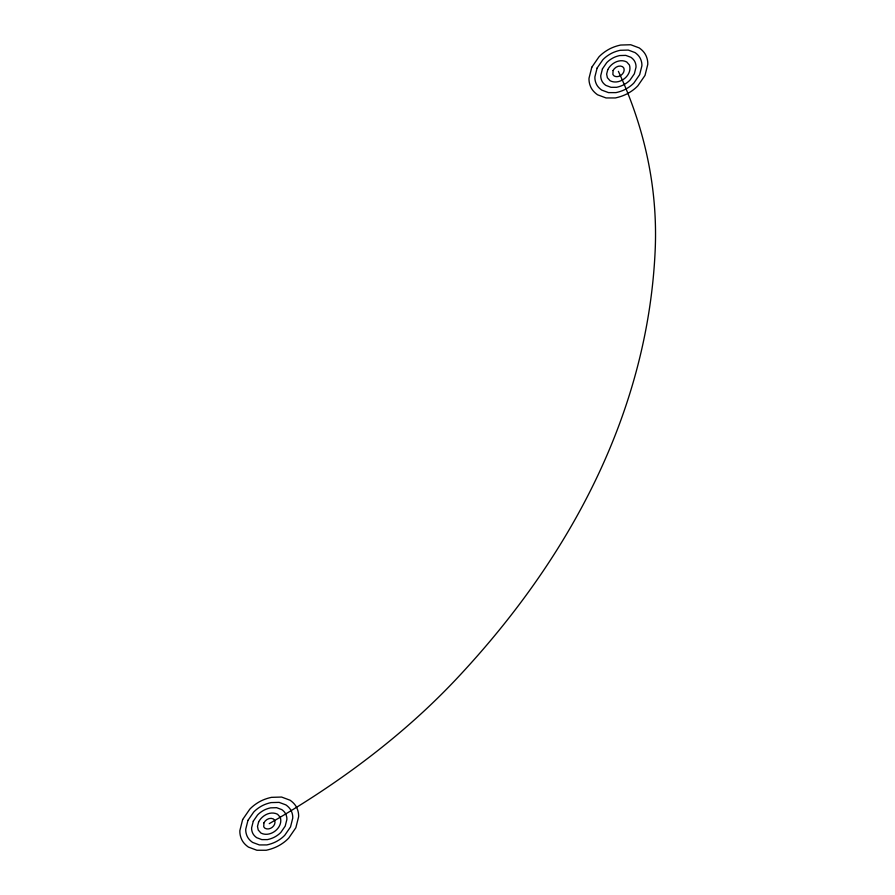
<?xml version="1.0" encoding="UTF-8"?>
<svg xmlns="http://www.w3.org/2000/svg" width="895" height="895" viewBox="0 0 895 895"><rect width="100%" height="100%" fill="white"/><g stroke="black" fill="none" stroke-linecap="round" stroke-linejoin="round"><path stroke-width="1.34" d="M618.389 71.343A1090.043 629.33 0 0 1 655.129 251.26A1646.755 950.747 0 0 1 456.875 678.455A1090.043 629.33 0 0 1 269.238 823.657M242.646 819.54L239.871 830.56A54.505 31.47 0 0 0 241.706 839.555A34.804 20.093 0 0 0 248.407 847.084L256.899 850.25L266.229 850.25A36.952 21.335 0 0 0 279.318 845.372A54.505 31.47 0 0 0 288.705 838.112L295.842 827.763L298.617 816.755A54.505 31.47 0 0 0 296.782 807.749A34.804 20.093 0 0 0 290.081 800.219L281.589 797.053L271.487 797.344A34.804 20.093 0 0 0 259.158 801.931A54.505 31.47 0 0 0 249.783 809.192L242.646 819.54M247.96 820.357L245.745 829.173A43.598 25.172 0 0 0 247.21 836.366A27.834 16.076 0 0 0 252.569 842.396L259.371 844.936L266.833 844.925A29.557 17.072 0 0 0 277.305 841.02A43.598 25.172 0 0 0 284.811 835.214L290.517 826.946L292.743 818.131A43.598 25.172 0 0 0 291.267 810.937A27.834 16.076 0 0 0 285.908 804.907L279.117 802.379L271.04 802.602A27.834 16.076 0 0 0 261.172 806.283A43.598 25.172 0 0 0 253.677 812.089L247.96 820.357M253.285 821.185L251.618 827.797A32.701 18.884 0 0 0 252.714 833.189A20.876 12.06 0 0 0 256.742 837.709L261.832 839.611L267.437 839.611A22.174 12.798 0 0 0 275.291 836.68A32.701 18.884 0 0 0 280.918 832.328L285.203 826.119L286.87 819.507A32.701 18.884 0 0 0 285.762 814.114A20.876 12.06 0 0 0 281.746 809.595L276.644 807.693L270.592 807.861A20.876 12.06 0 0 0 263.197 810.624A32.701 18.884 0 0 0 257.57 814.976L253.285 821.185M258.599 822.002L257.491 826.409L258.23 830.012L260.904 833.021C270.245 838 283.637 827.551 280.258 817.292L277.573 814.282C270.547 810.624 261.911 815.423 258.599 822.002M263.924 822.829L263.734 826.835L265.077 828.334C269.742 830.828 276.432 825.604 274.743 820.469L273.411 818.97C269.898 817.135 265.58 819.54 263.924 822.829M591.796 67.237L589.011 78.245A54.505 31.47 0 0 0 590.857 87.251A34.804 20.093 0 0 0 597.558 94.78L606.049 97.947L615.38 97.947A36.952 21.335 0 0 0 628.469 93.069A54.505 31.47 0 0 0 637.855 85.808L644.993 75.46L647.767 64.44A54.505 31.47 0 0 0 645.921 55.445A34.804 20.093 0 0 0 639.22 47.916L630.729 44.75L620.638 45.041A34.804 20.093 0 0 0 608.309 49.628A54.505 31.47 0 0 0 598.934 56.888L591.796 67.237M597.11 68.054L594.895 76.869A43.598 25.172 0 0 0 596.361 84.063A27.834 16.076 0 0 0 601.72 90.093L608.51 92.621L615.984 92.621A29.557 17.072 0 0 0 626.455 88.717A43.598 25.172 0 0 0 633.962 82.911L639.668 74.643L641.894 65.827A43.598 25.172 0 0 0 640.417 58.634A27.834 16.076 0 0 0 635.058 52.604L628.268 50.064L620.19 50.299A27.834 16.076 0 0 0 610.323 53.98A43.598 25.172 0 0 0 602.816 59.786L597.11 68.054M602.436 68.881L600.769 75.493A32.701 18.884 0 0 0 601.865 80.886A20.876 12.06 0 0 0 605.893 85.405L610.983 87.307L616.577 87.307A22.174 12.798 0 0 0 624.441 84.376A32.701 18.884 0 0 0 630.069 80.024L634.354 73.815L636.009 67.203A32.701 18.884 0 0 0 634.913 61.811A20.876 12.06 0 0 0 630.885 57.291L625.795 55.389L619.743 55.557A20.876 12.06 0 0 0 612.348 58.32A32.701 18.884 0 0 0 606.709 62.672L602.436 68.881M607.75 69.698L606.642 74.106L607.381 77.708L610.054 80.718C619.396 85.696 632.787 75.247 629.409 64.988L626.724 61.979C619.698 58.32 611.061 63.12 607.75 69.698M613.075 70.526L612.885 74.531L614.227 76.03C618.893 78.525 625.583 73.3 623.893 68.165L622.562 66.666C619.049 64.832 614.731 67.237 613.075 70.526"/></g></svg>
